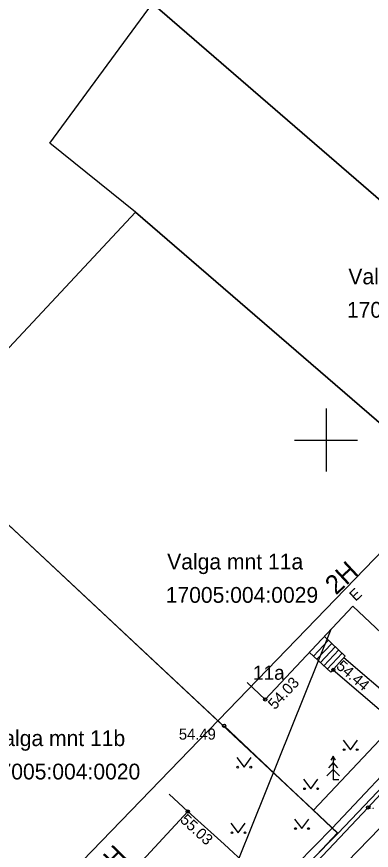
# Model space of a CAD drawing. Extents: x 640740 to 642190, y 6455302 to 6456272.
# Drawn here: x 641080.4 to 641102.9, y 6455624 to 6455676.8 of the extents above; entities that cross this region are included whole.
import ezdxf

# ---------------------------------------------------------------- set-up
doc = ezdxf.new("R2010")
doc.units = 0
for name, color, linetype in [('AED', 7, 'Continuous'), ('HALJASTUS', 7, 'Continuous'), ('HOONE', 7, 'Continuous'), ('HOONEDET', 7, 'Continuous'), ('KORGUS-EH2000', 7, 'Continuous'), ('MOOTKORG-EH2000', 7, 'Continuous'), ('MOOTMPUNKT', 7, 'Continuous'), ('MOOTNR', 7, 'Continuous'), ('MOOTPIIR', 7, 'Continuous'), ('MPOHULIIN', 7, 'Continuous'), ('PIIR', 7, 'Continuous'), ('PUU', 7, 'Continuous'), ('TEE', 7, 'Continuous'), ('VORK', 7, 'Continuous')]:
    doc.layers.add(name, color=color, linetype=linetype)

msp = doc.modelspace()

# ---------------------------------------------------------------- linework, layer by layer
at = {"layer": 'AED'}
msp.add_line((641100.758, 6455625.056), (641105.985, 6455630.581), dxfattribs=at)
msp.add_lwpolyline([(641097.377, 6455621.631), (641100.758, 6455625.056), (641093.538, 6455631.889)], dxfattribs=at)
at = {"layer": 'HALJASTUS'}
for p, q in [((641101.087, 6455630.977), (641101.55, 6455630.371)), ((641101.55, 6455630.371), (641101.996, 6455630.977)), ((641094.338, 6455629.872), (641094.801, 6455629.265)), ((641094.801, 6455629.265), (641095.247, 6455629.872)), ((641098.579, 6455628.502), (641099.042, 6455627.896)), ((641099.042, 6455627.896), (641099.488, 6455628.502)), ((641093.975, 6455625.714), (641094.438, 6455625.107)), ((641094.438, 6455625.107), (641094.884, 6455625.714)), ((641098.001, 6455625.978), (641098.465, 6455625.371)), ((641098.465, 6455625.371), (641098.91, 6455625.978))]:
    msp.add_line(p, q, dxfattribs=at)
msp.add_lwpolyline([(641097.021, 6455621.982), (641100.395, 6455625.4), (641105.622, 6455630.925)], dxfattribs=at)
for centre in [(641101.149, 6455630.371), (641101.978, 6455630.371), (641094.4, 6455629.265), (641095.229, 6455629.265), (641098.641, 6455627.896), (641099.47, 6455627.896), (641094.037, 6455625.107), (641094.866, 6455625.107), (641098.064, 6455625.371), (641098.892, 6455625.371)]:
    msp.add_circle(centre, 0.055, dxfattribs=at)
at = {"layer": 'HOONE'}
for p, q in [((641101.71, 6455639.475), (641096.147, 6455633.553)), ((641103.888, 6455637.429), (641101.71, 6455639.475)), ((641099.898, 6455637.547), (641101.22, 6455636.305)), ((641098.955, 6455636.542), (641100.3, 6455635.279)), ((641100.3, 6455635.279), (641101.22, 6455636.305)), ((641094.998, 6455634.632), (641096.147, 6455633.553)), ((641090.055, 6455627.549), (641091.235, 6455626.456)), ((641087.499, 6455622.424), (641091.235, 6455626.456))]:
    msp.add_line(p, q, dxfattribs=at)
at = {"layer": 'HOONEDET'}
for p, q in [((641100.15, 6455637.31), (641099.207, 6455636.306)), ((641100.369, 6455637.105), (641099.425, 6455636.101)), ((641100.587, 6455636.899), (641099.644, 6455635.895)), ((641100.806, 6455636.694), (641099.863, 6455635.69)), ((641101.025, 6455636.489), (641100.081, 6455635.484))]:
    msp.add_line(p, q, dxfattribs=at)
at = {"layer": 'KORGUS-EH2000'}
for centre in [(641100.464, 6455635.43), (641096.147, 6455633.553), (641093.538, 6455631.889), (641091.235, 6455626.456), (641102.669, 6455626.707)]:
    msp.add_circle(centre, 0.1, dxfattribs=at)
at = {"layer": 'MOOTMPUNKT'}
msp.add_circle((641102.669, 6455626.707), 0.1, dxfattribs=at)
at = {"layer": 'MOOTPIIR'}
msp.add_lwpolyline([(641290.034, 6455836.039), (641187.086, 6455729.33), (641078.959, 6455617.561), (641059.083, 6455600.007), (641052.154, 6455588.123), (641028.896, 6455562.459), (641044.6, 6455543.655), (641047.146, 6455544.35), (641062.049, 6455559.143), (641078.888, 6455575.693), (641123.968, 6455623.185), (641128.204, 6455625.387), (641135.729, 6455633.934), (641138.183, 6455636.694), (641169.69, 6455670.766), (641183.709, 6455659.961), (641192.613, 6455662.606), (641196.166, 6455667.74), (641185.14, 6455686.685), (641264.903, 6455769.936)], dxfattribs=at)
at = {"layer": 'MPOHULIIN'}
for points in [[(641089.481, 6455611.056), (641118.752, 6455641.196)], [(641089.481, 6455611.056), (641100.337, 6455638.014)]]:
    msp.add_lwpolyline(points, dxfattribs=at)
at = {"layer": 'PIIR'}
msp.add_lwpolyline([(641265.59, 6455768.59), (641244.26, 6455745.67), (641222.48, 6455722.23), (641201.2, 6455700.54), (641180.13, 6455678.32), (641171.14, 6455668.19), (641142.12, 6455638.98), (641132.03, 6455627.4), (641101.1, 6455594.76), (641087.79, 6455611.35), (641100.72, 6455625.11), (641099.2, 6455626.54), (641113.86, 6455642.06), (641121.21, 6455649.84), (641140.58, 6455669.91), (641170.91, 6455704.35), (641182.28, 6455716.38), (641216.64, 6455752.56), (641234.68, 6455771.53)], dxfattribs=at)
for points in [[(641089, 6455677.68), (641105.67, 6455700.33), (641140.58, 6455669.91), (641121.21, 6455649.84)], [(641113.86, 6455642.06), (641087.93, 6455664.45), (641082.48, 6455668.82), (641088.99, 6455677.68), (641121.21, 6455649.84)], [(641099.2, 6455626.54), (641074.27, 6455649.85), (641087.93, 6455664.45), (641113.86, 6455642.06)], [(641074.27, 6455649.85), (641100.72, 6455625.11), (641087.79, 6455611.35), (641058.83, 6455633.34)]]:
    msp.add_lwpolyline(points, close=True, dxfattribs=at)
at = {"layer": 'PUU'}
for p, q in [((641100.456, 6455629.963), (641100.306, 6455629.713)), ((641100.606, 6455629.713), (641100.456, 6455629.963)), ((641100.456, 6455629.963), (641100.456, 6455628.463)), ((641100.456, 6455629.563), (641100.156, 6455629.213)), ((641100.756, 6455629.213), (641100.456, 6455629.563)), ((641100.456, 6455629.113), (641100.056, 6455628.713)), ((641100.856, 6455628.713), (641100.456, 6455629.113)), ((641100.816, 6455628.463), (641100.456, 6455628.463))]:
    msp.add_line(p, q, dxfattribs=at)
at = {"layer": 'TEE'}
for points in [[(641088.761, 6455610.108), (641088.172, 6455611.363), (641102.669, 6455626.707), (641115.076, 6455640.122)], [(641100.448, 6455635.444), (641105.871, 6455630.797), (641106.542, 6455631.573), (641101.123, 6455636.196)], [(641091.486, 6455622.192), (641094.427, 6455619.483), (641096.462, 6455621.673), (641093.536, 6455624.38), (641091.235, 6455626.456)]]:
    msp.add_lwpolyline(points, dxfattribs=at)
at = {"layer": 'VORK'}
for p, q in [((641100, 6455652), (641100, 6455648)), ((641098, 6455650), (641102, 6455650))]:
    msp.add_line(p, q, dxfattribs=at)

# ---------------------------------------------------------------- texts
at = {"layer": 'HOONE'}
for s, height, rotation, p in [('2H', 1.2, 42.9691, (641100.631, 6455640.139)), ('E', 0.7, 42.9691, (641101.876, 6455639.739)), ('2H', 1.2, 45.8303, (641086.005, 6455622.126))]:
    msp.add_text(s, height=height, rotation=rotation, dxfattribs=at).set_placement(p)
msp.add_text('11a', height=0.9, dxfattribs=at).set_placement((641095.371, 6455634.804))
at = {"layer": 'KORGUS-EH2000'}
for s, rotation, p in [(' 54.44', 319.4083, (641100.399, 6455635.747)), (' 54.03', 46.7915, (641096.576, 6455632.676)), (' 55.03', 317.5397, (641090.509, 6455626.022))]:
    msp.add_text(s, height=0.7, rotation=rotation, dxfattribs=at).set_placement(p)
msp.add_text(' 54.49', height=0.7, dxfattribs=at).set_placement((641090.411, 6455631.012))
at = {"layer": 'MOOTKORG-EH2000'}
msp.add_text(' 54.46', height=0.1, dxfattribs=at).set_placement((641102.669, 6455626.607))
at = {"layer": 'MOOTNR'}
msp.add_text(' 21', height=0.1, dxfattribs=at).set_placement((641102.669, 6455626.74))
at = {"layer": 'PIIR'}
for s, p in [('Valga mnt 11d', (641101.418, 6455659.87)), ('17005:004:0030', (641101.326, 6455657.756)), ('Valga mnt 11a', (641089.928, 6455641.797)), ('17005:004:0029', (641089.836, 6455639.684)), ('Valga mnt 11b', (641078.645, 6455630.6)), ('17005:004:0020', (641078.553, 6455628.486))]:
    msp.add_text(s, height=1, dxfattribs=at).set_placement(p)

doc.saveas('drawing.dxf')
